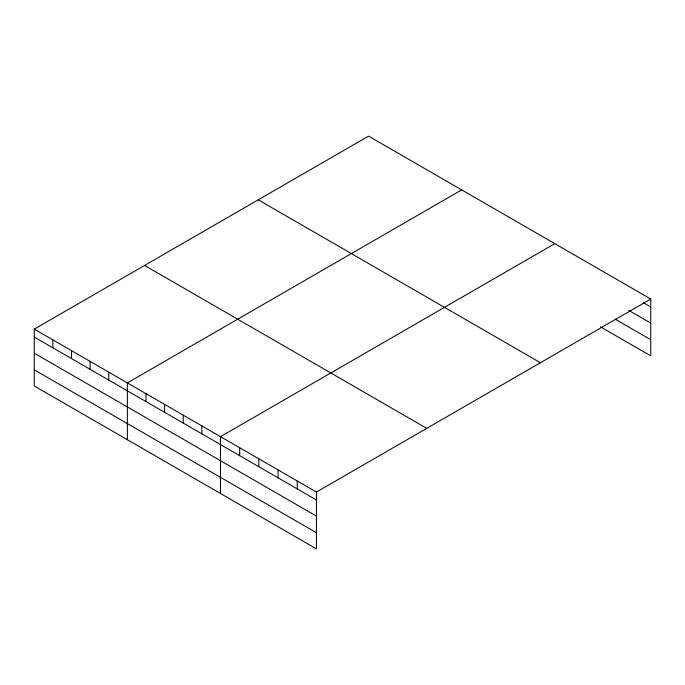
<?xml version="1.0" encoding="UTF-8"?>
<svg xmlns="http://www.w3.org/2000/svg" width="685" height="685" viewBox="0 0 685 685"><rect width="100%" height="100%" fill="white"/><g stroke="black" fill="none" stroke-linecap="round" stroke-linejoin="round"><path stroke-width="1.03" d="M650.75 299.037L368.573 136.127L34.25 329.142L34.25 385.963L316.427 548.873L316.427 492.053L650.75 299.037L650.75 355.858L600.497 326.839M461.69 189.882L127.367 382.906L127.367 439.727M554.807 243.646L220.484 436.67L220.484 493.491M643.438 302.719L650.75 306.94M628.821 310.425L650.75 323.08M615.113 319.142L650.75 339.717M258.245 199.823L540.422 362.733M144.578 265.446L426.755 428.356M34.25 329.142L316.427 492.053M34.25 337.054L316.427 499.964M34.25 353.195L316.427 516.105M34.25 369.823L316.427 532.733M297.239 480.981L297.239 488.885M278.05 469.901L278.05 477.805M258.861 458.822L258.861 466.733M239.673 447.742L239.673 455.653M201.861 425.916L201.861 433.819M183.237 415.161L183.237 423.073M164.614 404.407L164.614 412.319M145.991 393.661L145.991 401.564M108.744 372.152L108.744 380.064M90.12 361.397L90.12 369.309M71.497 350.651L71.497 358.555M52.873 339.897L52.873 347.8"/></g></svg>
